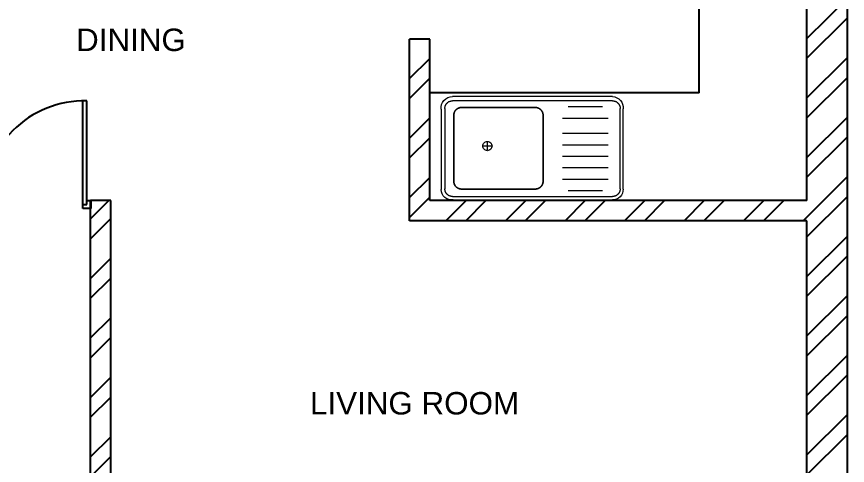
# Model space of a CAD drawing. Header units: inches. Extents: x 6298 to 6638, y 3650 to 4105.
# Drawn here: x 6452.9 to 6637.9, y 3749.5 to 3849.5 of the extents above; entities that cross this region are included whole.
import ezdxf

# ---------------------------------------------------------------- set-up
doc = ezdxf.new("R2010")
doc.units = ezdxf.units.IN
doc.header["$MEASUREMENT"] = 0
doc.layers.add('components', color=9, linetype='Continuous', plot=False)
for name, color, linetype in [('door', 70, 'Continuous'), ('wall', 20, 'Continuous'), ('window', 147, 'Continuous'), ('windwo', 142, 'Continuous')]:
    doc.layers.add(name, color=color, linetype=linetype)
doc.styles.get("Standard").update_dxf_attribs({"font": 'arial.ttf'})

# ---------------------------------------------------------------- blocks, each defined once
blk = doc.blocks.new('121')
for p, q in [((72.05, 349.04), (72.05, 346.04)), ((73.55, 349.04), (72.05, 349.04)), ((73.55, 347.54), (73.55, 349.04)), ((75.05, 347.54), (73.55, 347.54)), ((75.05, 346.04), (75.05, 347.54)), ((72.05, 346.04), (75.05, 346.04))]:
    blk.add_line(p, q)
blk = doc.blocks.new('222')
for p, q in [((235.05, 347.54), (235.05, 386.54)), ((236.55, 347.54), (236.55, 386.54))]:
    blk.add_line(p, q)
blk.add_arc((235.8, 348.29), 38.26, 88.8767, 181.1233)
blk = doc.blocks.new('D1')
at = {"layer": 'door', "yscale": 0.5925925925930716, "zscale": 0.5925925925930716}
for name, p, xscale in [('222', (14602.13, 2693.28), -0.5925925925930716), ('222', (14367.99, 2693.28), 0.5925925925930716), ('121', (14418.36, 2693.28), 0.5925925925930716), ('121', (14551.76, 2693.28), -0.5925925925930716)]:
    blk.add_blockref(name, p, dxfattribs=dict(at, xscale=xscale))
blk = doc.blocks.new('W')
at = {"color": 8, "linetype": 'Continuous', "lineweight": 18}
for p, q in [((1262.91, 1131.73), (1262.91, 1133.88)), ((1261.89, 1132.8), (1264.05, 1132.8))]:
    blk.add_line(p, q, dxfattribs=at)
for points in [[(1233.91, 1143.33, 0), (1233.82, 1143.33, 0), (1233.73, 1143.32, 0), (1233.64, 1143.31, 0), (1233.56, 1143.29, 0), (1233.47, 1143.27, 0), (1233.39, 1143.25, 0), (1233.3, 1143.22, 0), (1233.22, 1143.19, 0), (1233.14, 1143.16, 0), (1233.06, 1143.12, 0), (1232.98, 1143.07, 0), (1232.91, 1143.03, 0), (1232.84, 1142.97, 0), (1232.77, 1142.92, 0), (1232.7, 1142.86, 0), (1232.64, 1142.8, 0), (1232.58, 1142.74, 0), (1232.52, 1142.67, 0), (1232.46, 1142.6, 0), (1232.41, 1142.53, 0), (1232.37, 1142.45, 0), (1232.32, 1142.38, 0), (1232.28, 1142.3, 0), (1232.25, 1142.22, 0), (1232.22, 1142.14, 0), (1232.19, 1142.05, 0), (1232.16, 1141.97, 0), (1232.14, 1141.88, 0), (1232.13, 1141.79, 0), (1232.12, 1141.71, 0), (1232.11, 1141.62, 0), (1232.11, 1141.53, 0)], [(1233.91, 1144.29, 0), (1259.64, 1144.29, 0)], [(1233.91, 1143.33, 0), (1259.64, 1143.33, 0)], [(1259.64, 1144.29, 0), (1271.05, 1144.29, 0)], [(1259.64, 1143.33, 0), (1271.05, 1143.33, 0)], [(1272.84, 1141.53, 0), (1272.84, 1141.62, 0), (1272.84, 1141.71, 0), (1272.83, 1141.79, 0), (1272.81, 1141.88, 0), (1272.79, 1141.97, 0), (1272.77, 1142.05, 0), (1272.74, 1142.14, 0), (1272.71, 1142.22, 0), (1272.67, 1142.3, 0), (1272.63, 1142.38, 0), (1272.59, 1142.45, 0), (1272.54, 1142.53, 0), (1272.49, 1142.6, 0), (1272.44, 1142.67, 0), (1272.38, 1142.74, 0), (1272.32, 1142.8, 0), (1272.25, 1142.86, 0), (1272.19, 1142.92, 0), (1272.12, 1142.97, 0), (1272.05, 1143.03, 0), (1271.97, 1143.07, 0), (1271.89, 1143.12, 0), (1271.82, 1143.16, 0), (1271.73, 1143.19, 0), (1271.65, 1143.22, 0), (1271.57, 1143.25, 0), (1271.48, 1143.27, 0), (1271.4, 1143.29, 0), (1271.31, 1143.31, 0), (1271.22, 1143.32, 0), (1271.14, 1143.33, 0), (1271.05, 1143.33, 0)], [(1231.42, 1122.81, 0), (1231.42, 1141.48, 0)], [(1232.11, 1122.86, 0), (1232.11, 1141.53, 0)], [(1244.18, 1141.96, 0), (1236.23, 1141.96, 0)], [(1272.84, 1141.53, 0), (1272.84, 1122.86, 0)], [(1273.72, 1141.34, 0), (1273.72, 1122.67, 0)], [(1245.54, 1139.29, 0), (1234.87, 1139.29, 0)], [(1245.54, 1135.79, 0), (1234.87, 1135.79, 0)], [(1264.05, 1132.8, 0), (1264.02, 1133.01, 0), (1263.96, 1133.22, 0), (1263.86, 1133.4, 0), (1263.73, 1133.57, 0), (1263.57, 1133.7, 0), (1263.38, 1133.8, 0), (1263.18, 1133.86, 0), (1262.97, 1133.88, 0), (1262.76, 1133.86, 0), (1262.55, 1133.8, 0), (1262.37, 1133.7, 0), (1262.2, 1133.57, 0), (1262.07, 1133.4, 0), (1261.97, 1133.22, 0), (1261.91, 1133.01, 0), (1261.89, 1132.8, 0), (1261.91, 1132.59, 0), (1261.97, 1132.39, 0), (1262.07, 1132.2, 0), (1262.2, 1132.04, 0), (1262.37, 1131.91, 0), (1262.55, 1131.81, 0), (1262.76, 1131.75, 0), (1262.97, 1131.72, 0), (1263.18, 1131.75, 0), (1263.38, 1131.81, 0), (1263.57, 1131.91, 0), (1263.73, 1132.04, 0), (1263.86, 1132.2, 0), (1263.96, 1132.39, 0), (1264.02, 1132.59, 0), (1264.05, 1132.8, 0)], [(1245.54, 1133.12, 0), (1234.87, 1133.12, 0)], [(1245.54, 1130.45, 0), (1234.87, 1130.45, 0)], [(1245.54, 1127.78, 0), (1234.87, 1127.78, 0)], [(1245.54, 1125.1, 0), (1234.87, 1125.1, 0)], [(1232.11, 1122.86, 0), (1232.11, 1122.77, 0), (1232.12, 1122.69, 0), (1232.13, 1122.6, 0), (1232.14, 1122.51, 0), (1232.16, 1122.43, 0), (1232.19, 1122.34, 0), (1232.22, 1122.26, 0), (1232.25, 1122.17, 0), (1232.28, 1122.09, 0), (1232.32, 1122.01, 0), (1232.37, 1121.94, 0), (1232.41, 1121.86, 0), (1232.46, 1121.79, 0), (1232.52, 1121.72, 0), (1232.58, 1121.65, 0), (1232.64, 1121.59, 0), (1232.7, 1121.53, 0), (1232.77, 1121.47, 0), (1232.84, 1121.42, 0), (1232.91, 1121.37, 0), (1232.98, 1121.32, 0), (1233.06, 1121.28, 0), (1233.14, 1121.24, 0), (1233.22, 1121.2, 0), (1233.3, 1121.17, 0), (1233.39, 1121.14, 0), (1233.47, 1121.12, 0), (1233.56, 1121.1, 0), (1233.64, 1121.08, 0), (1233.73, 1121.07, 0), (1233.82, 1121.07, 0), (1233.91, 1121.06, 0)], [(1244.18, 1122.43, 0), (1236.23, 1122.43, 0)], [(1271.05, 1121.06, 0), (1271.14, 1121.07, 0), (1271.22, 1121.07, 0), (1271.31, 1121.08, 0), (1271.4, 1121.1, 0), (1271.48, 1121.12, 0), (1271.57, 1121.14, 0), (1271.65, 1121.17, 0), (1271.73, 1121.2, 0), (1271.82, 1121.24, 0), (1271.89, 1121.28, 0), (1271.97, 1121.32, 0), (1272.05, 1121.37, 0), (1272.12, 1121.42, 0), (1272.19, 1121.47, 0), (1272.25, 1121.53, 0), (1272.32, 1121.59, 0), (1272.38, 1121.65, 0), (1272.44, 1121.72, 0), (1272.49, 1121.79, 0), (1272.54, 1121.86, 0), (1272.59, 1121.94, 0), (1272.63, 1122.01, 0), (1272.67, 1122.09, 0), (1272.71, 1122.17, 0), (1272.74, 1122.26, 0), (1272.77, 1122.34, 0), (1272.79, 1122.43, 0), (1272.81, 1122.51, 0), (1272.83, 1122.6, 0), (1272.84, 1122.69, 0), (1272.84, 1122.77, 0), (1272.84, 1122.86, 0)], [(1259.64, 1121.06, 0), (1233.91, 1121.06, 0)], [(1259.64, 1120.29, 0), (1233.91, 1120.29, 0)], [(1270.89, 1120.29, 0), (1259.48, 1120.29, 0)], [(1271.05, 1121.06, 0), (1259.64, 1121.06, 0)]]:
    blk.add_polyline3d(points, dxfattribs=at)
for centre, radius, start, end in [((1234.01, 1141.69), 2.6, 92.2977, 184.6705), ((1271.08, 1141.63), 2.66, 353.6847, 90.6261), ((1233.92, 1122.78), 2.5, 179.4599, 269.8158), ((1271.27, 1122.71), 2.45, 261.1604, 359.0284)]:
    blk.add_arc(centre, radius, start, end, dxfattribs=at)
for points in [[(1250.28, 1140.89, -5.99), (1250.28, 1140.89), (1250.26, 1140.85), (1250.26, 1140.85, -5.99)], [(1250.3, 1140.93, -5.99), (1250.3, 1140.93), (1250.28, 1140.89), (1250.28, 1140.89, -5.99)], [(1250.33, 1140.96, -5.99), (1250.33, 1140.96), (1250.3, 1140.93), (1250.3, 1140.93, -5.99)], [(1250.35, 1141, -5.99), (1250.35, 1141), (1250.33, 1140.96), (1250.33, 1140.96, -5.99)], [(1250.38, 1141.04, -5.99), (1250.38, 1141.04), (1250.35, 1141), (1250.35, 1141, -5.99)], [(1250.4, 1141.07, -5.99), (1250.4, 1141.07), (1250.38, 1141.04), (1250.38, 1141.04, -5.99)], [(1250.43, 1141.1, -5.99), (1250.43, 1141.1), (1250.4, 1141.07), (1250.4, 1141.07, -5.99)], [(1250.46, 1141.14, -5.99), (1250.46, 1141.14), (1250.43, 1141.1), (1250.43, 1141.1, -5.99)], [(1250.49, 1141.17, -5.99), (1250.49, 1141.17), (1250.46, 1141.14), (1250.46, 1141.14, -5.99)], [(1250.52, 1141.2, -5.99), (1250.52, 1141.2), (1250.49, 1141.17), (1250.49, 1141.17, -5.99)], [(1250.55, 1141.24, -5.99), (1250.55, 1141.24), (1250.52, 1141.2), (1250.52, 1141.2, -5.99)], [(1250.58, 1141.27, -5.99), (1250.58, 1141.27), (1250.55, 1141.24), (1250.55, 1141.24, -5.99)], [(1250.61, 1141.3, -5.99), (1250.61, 1141.3), (1250.58, 1141.27), (1250.58, 1141.27, -5.99)], [(1250.65, 1141.33, -5.99), (1250.65, 1141.33), (1250.61, 1141.3), (1250.61, 1141.3, -5.99)], [(1250.68, 1141.35, -5.99), (1250.68, 1141.35), (1250.65, 1141.33), (1250.65, 1141.33, -5.99)], [(1250.71, 1141.38, -5.99), (1250.71, 1141.38), (1250.68, 1141.35), (1250.68, 1141.35, -5.99)], [(1250.75, 1141.41, -5.99), (1250.75, 1141.41), (1250.71, 1141.38), (1250.71, 1141.38, -5.99)], [(1250.79, 1141.43, -5.99), (1250.79, 1141.43), (1250.75, 1141.41), (1250.75, 1141.41, -5.99)], [(1250.82, 1141.46, -5.99), (1250.82, 1141.46), (1250.79, 1141.43), (1250.79, 1141.43, -5.99)], [(1250.86, 1141.48, -5.99), (1250.86, 1141.48), (1250.82, 1141.46), (1250.82, 1141.46, -5.99)], [(1250.9, 1141.51, -5.99), (1250.9, 1141.51), (1250.86, 1141.48), (1250.86, 1141.48, -5.99)], [(1250.93, 1141.53, -5.99), (1250.93, 1141.53), (1250.9, 1141.51), (1250.9, 1141.51, -5.99)], [(1250.97, 1141.55, -5.99), (1250.97, 1141.55), (1250.93, 1141.53), (1250.93, 1141.53, -5.99)], [(1251.01, 1141.57, -5.99), (1251.01, 1141.57), (1250.97, 1141.55), (1250.97, 1141.55, -5.99)], [(1251.05, 1141.59, -5.99), (1251.05, 1141.59), (1251.01, 1141.57), (1251.01, 1141.57, -5.99)], [(1251.09, 1141.61, -5.99), (1251.09, 1141.61), (1251.05, 1141.59), (1251.05, 1141.59, -5.99)], [(1251.13, 1141.63, -5.99), (1251.13, 1141.63), (1251.09, 1141.61), (1251.09, 1141.61, -5.99)], [(1251.17, 1141.64, -5.99), (1251.17, 1141.64), (1251.13, 1141.63), (1251.13, 1141.63, -5.99)], [(1251.21, 1141.66, -5.99), (1251.21, 1141.66), (1251.17, 1141.64), (1251.17, 1141.64, -5.99)], [(1251.26, 1141.67, -5.99), (1251.26, 1141.67), (1251.21, 1141.66), (1251.21, 1141.66, -5.99)], [(1251.3, 1141.68, -5.99), (1251.3, 1141.68), (1251.26, 1141.67), (1251.26, 1141.67, -5.99)], [(1251.34, 1141.7, -5.99), (1251.34, 1141.7), (1251.3, 1141.68), (1251.3, 1141.68, -5.99)], [(1251.38, 1141.71, -5.99), (1251.38, 1141.71), (1251.34, 1141.7), (1251.34, 1141.7, -5.99)], [(1251.43, 1141.72, -5.99), (1251.43, 1141.72), (1251.38, 1141.71), (1251.38, 1141.71, -5.99)], [(1251.47, 1141.73, -5.99), (1251.47, 1141.73), (1251.43, 1141.72), (1251.43, 1141.72, -5.99)], [(1251.51, 1141.74, -5.99), (1251.51, 1141.74), (1251.47, 1141.73), (1251.47, 1141.73, -5.99)], [(1251.56, 1141.74, -5.99), (1251.56, 1141.74), (1251.51, 1141.74), (1251.51, 1141.74, -5.99)], [(1251.6, 1141.75, -5.99), (1251.6, 1141.75), (1251.56, 1141.74), (1251.56, 1141.74, -5.99)], [(1251.64, 1141.75, -5.99), (1251.64, 1141.75), (1251.6, 1141.75), (1251.6, 1141.75, -5.99)], [(1251.69, 1141.76, -5.99), (1251.69, 1141.76), (1251.64, 1141.75), (1251.64, 1141.75, -5.99)], [(1251.73, 1141.76, -5.99), (1251.73, 1141.76), (1251.69, 1141.76), (1251.69, 1141.76, -5.99)], [(1251.78, 1141.76, -5.99), (1251.78, 1141.76), (1251.73, 1141.76), (1251.73, 1141.76, -5.99)], [(1251.82, 1141.76, -5.99), (1251.82, 1141.76), (1251.78, 1141.76), (1251.78, 1141.76, -5.99)], [(1251.82, 1141.76), (1268.98, 1141.76), (1268.98, 1141.76, -5.99), (1251.82, 1141.76, -5.99)], [(1269.02, 1141.76, -5.99), (1269.02, 1141.76), (1268.98, 1141.76), (1268.98, 1141.76, -5.99)], [(1269.07, 1141.76, -5.99), (1269.07, 1141.76), (1269.02, 1141.76), (1269.02, 1141.76, -5.99)], [(1269.11, 1141.76, -5.99), (1269.11, 1141.76), (1269.07, 1141.76), (1269.07, 1141.76, -5.99)], [(1269.15, 1141.75, -5.99), (1269.15, 1141.75), (1269.11, 1141.76), (1269.11, 1141.76, -5.99)], [(1269.2, 1141.75, -5.99), (1269.2, 1141.75), (1269.15, 1141.75), (1269.15, 1141.75, -5.99)], [(1269.24, 1141.74, -5.99), (1269.24, 1141.74), (1269.2, 1141.75), (1269.2, 1141.75, -5.99)], [(1269.28, 1141.74, -5.99), (1269.28, 1141.74), (1269.24, 1141.74), (1269.24, 1141.74, -5.99)], [(1269.33, 1141.73, -5.99), (1269.33, 1141.73), (1269.28, 1141.74), (1269.28, 1141.74, -5.99)], [(1269.37, 1141.72, -5.99), (1269.37, 1141.72), (1269.33, 1141.73), (1269.33, 1141.73, -5.99)], [(1269.41, 1141.71, -5.99), (1269.41, 1141.71), (1269.37, 1141.72), (1269.37, 1141.72, -5.99)], [(1269.46, 1141.7, -5.99), (1269.46, 1141.7), (1269.41, 1141.71), (1269.41, 1141.71, -5.99)], [(1269.5, 1141.68, -5.99), (1269.5, 1141.68), (1269.46, 1141.7), (1269.46, 1141.7, -5.99)], [(1269.54, 1141.67, -5.99), (1269.54, 1141.67), (1269.5, 1141.68), (1269.5, 1141.68, -5.99)], [(1269.58, 1141.66, -5.99), (1269.58, 1141.66), (1269.54, 1141.67), (1269.54, 1141.67, -5.99)], [(1269.62, 1141.64, -5.99), (1269.62, 1141.64), (1269.58, 1141.66), (1269.58, 1141.66, -5.99)], [(1269.67, 1141.63, -5.99), (1269.67, 1141.63), (1269.62, 1141.64), (1269.62, 1141.64, -5.99)], [(1269.71, 1141.61, -5.99), (1269.71, 1141.61), (1269.67, 1141.63), (1269.67, 1141.63, -5.99)], [(1269.75, 1141.59, -5.99), (1269.75, 1141.59), (1269.71, 1141.61), (1269.71, 1141.61, -5.99)], [(1269.79, 1141.57, -5.99), (1269.79, 1141.57), (1269.75, 1141.59), (1269.75, 1141.59, -5.99)], [(1269.82, 1141.55, -5.99), (1269.82, 1141.55), (1269.79, 1141.57), (1269.79, 1141.57, -5.99)], [(1269.86, 1141.53, -5.99), (1269.86, 1141.53), (1269.82, 1141.55), (1269.82, 1141.55, -5.99)], [(1269.9, 1141.51, -5.99), (1269.9, 1141.51), (1269.86, 1141.53), (1269.86, 1141.53, -5.99)], [(1269.94, 1141.48, -5.99), (1269.94, 1141.48), (1269.9, 1141.51), (1269.9, 1141.51, -5.99)], [(1269.98, 1141.46, -5.99), (1269.98, 1141.46), (1269.94, 1141.48), (1269.94, 1141.48, -5.99)], [(1270.01, 1141.43, -5.99), (1270.01, 1141.43), (1269.98, 1141.46), (1269.98, 1141.46, -5.99)], [(1270.05, 1141.41, -5.99), (1270.05, 1141.41), (1270.01, 1141.43), (1270.01, 1141.43, -5.99)], [(1270.08, 1141.38, -5.99), (1270.08, 1141.38), (1270.05, 1141.41), (1270.05, 1141.41, -5.99)], [(1270.12, 1141.35, -5.99), (1270.12, 1141.35), (1270.08, 1141.38), (1270.08, 1141.38, -5.99)], [(1270.15, 1141.33, -5.99), (1270.15, 1141.33), (1270.12, 1141.35), (1270.12, 1141.35, -5.99)], [(1270.18, 1141.3, -5.99), (1270.18, 1141.3), (1270.15, 1141.33), (1270.15, 1141.33, -5.99)], [(1270.22, 1141.27, -5.99), (1270.22, 1141.27), (1270.18, 1141.3), (1270.18, 1141.3, -5.99)], [(1270.25, 1141.24, -5.99), (1270.25, 1141.24), (1270.22, 1141.27), (1270.22, 1141.27, -5.99)], [(1270.28, 1141.2, -5.99), (1270.28, 1141.2), (1270.25, 1141.24), (1270.25, 1141.24, -5.99)], [(1270.31, 1141.17, -5.99), (1270.31, 1141.17), (1270.28, 1141.2), (1270.28, 1141.2, -5.99)], [(1270.34, 1141.14, -5.99), (1270.34, 1141.14), (1270.31, 1141.17), (1270.31, 1141.17, -5.99)], [(1270.37, 1141.1, -5.99), (1270.37, 1141.1), (1270.34, 1141.14), (1270.34, 1141.14, -5.99)], [(1270.39, 1141.07, -5.99), (1270.39, 1141.07), (1270.37, 1141.1), (1270.37, 1141.1, -5.99)], [(1270.42, 1141.04, -5.99), (1270.42, 1141.04), (1270.39, 1141.07), (1270.39, 1141.07, -5.99)], [(1270.45, 1141, -5.99), (1270.45, 1141), (1270.42, 1141.04), (1270.42, 1141.04, -5.99)], [(1270.47, 1140.96, -5.99), (1270.47, 1140.96), (1270.45, 1141), (1270.45, 1141, -5.99)], [(1270.5, 1140.93, -5.99), (1270.5, 1140.93), (1270.47, 1140.96), (1270.47, 1140.96, -5.99)], [(1270.52, 1140.89, -5.99), (1270.52, 1140.89), (1270.5, 1140.93), (1270.5, 1140.93, -5.99)], [(1270.54, 1140.85, -5.99), (1270.54, 1140.85), (1270.52, 1140.89), (1270.52, 1140.89, -5.99)], [(1250.03, 1140.1, -5.99), (1250.03, 1140.1), (1250.02, 1140.05), (1250.02, 1140.05, -5.99)], [(1250.02, 1140.05, -5.99), (1250.02, 1140.05), (1250.02, 1140.01), (1250.02, 1140.01, -5.99)], [(1250.02, 1140.01, -5.99), (1250.02, 1140.01), (1250.02, 1139.96), (1250.02, 1139.96, -5.99)], [(1250.02, 1139.96), (1250.02, 1124.6), (1250.02, 1124.6, -5.99), (1250.02, 1139.96, -5.99)], [(1250.04, 1140.18, -5.99), (1250.04, 1140.18), (1250.03, 1140.14), (1250.03, 1140.14, -5.99)], [(1250.03, 1140.14, -5.99), (1250.03, 1140.14), (1250.03, 1140.1), (1250.03, 1140.1, -5.99)], [(1250.05, 1140.27, -5.99), (1250.05, 1140.27), (1250.04, 1140.23), (1250.04, 1140.23, -5.99)], [(1250.04, 1140.23, -5.99), (1250.04, 1140.23), (1250.04, 1140.18), (1250.04, 1140.18, -5.99)], [(1250.06, 1140.31, -5.99), (1250.06, 1140.31), (1250.05, 1140.27), (1250.05, 1140.27, -5.99)], [(1250.07, 1140.36, -5.99), (1250.07, 1140.36), (1250.06, 1140.31), (1250.06, 1140.31, -5.99)], [(1250.08, 1140.4, -5.99), (1250.08, 1140.4), (1250.07, 1140.36), (1250.07, 1140.36, -5.99)], [(1250.09, 1140.44, -5.99), (1250.09, 1140.44), (1250.08, 1140.4), (1250.08, 1140.4, -5.99)], [(1250.1, 1140.49, -5.99), (1250.1, 1140.49), (1250.09, 1140.44), (1250.09, 1140.44, -5.99)], [(1250.11, 1140.53, -5.99), (1250.11, 1140.53), (1250.1, 1140.49), (1250.1, 1140.49, -5.99)], [(1250.13, 1140.57, -5.99), (1250.13, 1140.57), (1250.11, 1140.53), (1250.11, 1140.53, -5.99)], [(1250.14, 1140.61, -5.99), (1250.14, 1140.61), (1250.13, 1140.57), (1250.13, 1140.57, -5.99)], [(1250.16, 1140.65, -5.99), (1250.16, 1140.65), (1250.14, 1140.61), (1250.14, 1140.61, -5.99)], [(1250.18, 1140.69, -5.99), (1250.18, 1140.69), (1250.16, 1140.65), (1250.16, 1140.65, -5.99)], [(1250.19, 1140.73, -5.99), (1250.19, 1140.73), (1250.18, 1140.69), (1250.18, 1140.69, -5.99)], [(1250.21, 1140.77, -5.99), (1250.21, 1140.77), (1250.19, 1140.73), (1250.19, 1140.73, -5.99)], [(1250.23, 1140.81, -5.99), (1250.23, 1140.81), (1250.21, 1140.77), (1250.21, 1140.77, -5.99)], [(1250.26, 1140.85, -5.99), (1250.26, 1140.85), (1250.23, 1140.81), (1250.23, 1140.81, -5.99)], [(1270.56, 1140.81, -5.99), (1270.56, 1140.81), (1270.54, 1140.85), (1270.54, 1140.85, -5.99)], [(1270.58, 1140.77, -5.99), (1270.58, 1140.77), (1270.56, 1140.81), (1270.56, 1140.81, -5.99)], [(1270.6, 1140.73, -5.99), (1270.6, 1140.73), (1270.58, 1140.77), (1270.58, 1140.77, -5.99)], [(1270.62, 1140.69, -5.99), (1270.62, 1140.69), (1270.6, 1140.73), (1270.6, 1140.73, -5.99)], [(1270.64, 1140.65, -5.99), (1270.64, 1140.65), (1270.62, 1140.69), (1270.62, 1140.69, -5.99)], [(1270.65, 1140.61, -5.99), (1270.65, 1140.61), (1270.64, 1140.65), (1270.64, 1140.65, -5.99)], [(1270.67, 1140.57, -5.99), (1270.67, 1140.57), (1270.65, 1140.61), (1270.65, 1140.61, -5.99)], [(1270.68, 1140.53, -5.99), (1270.68, 1140.53), (1270.67, 1140.57), (1270.67, 1140.57, -5.99)], [(1270.7, 1140.49, -5.99), (1270.7, 1140.49), (1270.68, 1140.53), (1270.68, 1140.53, -5.99)], [(1270.71, 1140.44, -5.99), (1270.71, 1140.44), (1270.7, 1140.49), (1270.7, 1140.49, -5.99)], [(1270.72, 1140.4, -5.99), (1270.72, 1140.4), (1270.71, 1140.44), (1270.71, 1140.44, -5.99)], [(1270.73, 1140.36, -5.99), (1270.73, 1140.36), (1270.72, 1140.4), (1270.72, 1140.4, -5.99)], [(1270.74, 1140.31, -5.99), (1270.74, 1140.31), (1270.73, 1140.36), (1270.73, 1140.36, -5.99)], [(1270.75, 1140.27, -5.99), (1270.75, 1140.27), (1270.74, 1140.31), (1270.74, 1140.31, -5.99)], [(1270.76, 1140.23, -5.99), (1270.76, 1140.23), (1270.75, 1140.27), (1270.75, 1140.27, -5.99)], [(1270.76, 1140.18, -5.99), (1270.76, 1140.18), (1270.76, 1140.23), (1270.76, 1140.23, -5.99)], [(1270.77, 1140.14, -5.99), (1270.77, 1140.14), (1270.76, 1140.18), (1270.76, 1140.18, -5.99)], [(1270.77, 1140.1, -5.99), (1270.77, 1140.1), (1270.77, 1140.14), (1270.77, 1140.14, -5.99)], [(1270.77, 1140.05, -5.99), (1270.77, 1140.05), (1270.77, 1140.1), (1270.77, 1140.1, -5.99)], [(1270.77, 1140.01, -5.99), (1270.77, 1140.01), (1270.77, 1140.05), (1270.77, 1140.05, -5.99)], [(1270.78, 1139.96, -5.99), (1270.78, 1139.96), (1270.77, 1140.01), (1270.77, 1140.01, -5.99)], [(1270.78, 1139.96), (1270.78, 1124.6), (1270.78, 1124.6, -5.99), (1270.78, 1139.96, -5.99)], [(1250.02, 1124.6, -5.99), (1250.02, 1124.6), (1250.02, 1124.56), (1250.02, 1124.56, -5.99)], [(1250.02, 1124.56, -5.99), (1250.02, 1124.56), (1250.02, 1124.52), (1250.02, 1124.52, -5.99)], [(1250.02, 1124.52, -5.99), (1250.02, 1124.52), (1250.03, 1124.47), (1250.03, 1124.47, -5.99)], [(1250.03, 1124.47, -5.99), (1250.03, 1124.47), (1250.03, 1124.43), (1250.03, 1124.43, -5.99)], [(1250.03, 1124.43, -5.99), (1250.03, 1124.43), (1250.04, 1124.38), (1250.04, 1124.38, -5.99)], [(1250.04, 1124.38, -5.99), (1250.04, 1124.38), (1250.04, 1124.34), (1250.04, 1124.34, -5.99)], [(1250.04, 1124.34, -5.99), (1250.04, 1124.34), (1250.05, 1124.3), (1250.05, 1124.3, -5.99)], [(1250.05, 1124.3, -5.99), (1250.05, 1124.3), (1250.06, 1124.25), (1250.06, 1124.25, -5.99)], [(1250.06, 1124.25, -5.99), (1250.06, 1124.25), (1250.07, 1124.21), (1250.07, 1124.21, -5.99)], [(1250.07, 1124.21, -5.99), (1250.07, 1124.21), (1250.08, 1124.17), (1250.08, 1124.17, -5.99)], [(1250.08, 1124.17, -5.99), (1250.08, 1124.17), (1250.09, 1124.12), (1250.09, 1124.12, -5.99)], [(1250.09, 1124.12, -5.99), (1250.09, 1124.12), (1250.1, 1124.08), (1250.1, 1124.08, -5.99)], [(1250.1, 1124.08, -5.99), (1250.1, 1124.08), (1250.11, 1124.04), (1250.11, 1124.04, -5.99)], [(1250.11, 1124.04, -5.99), (1250.11, 1124.04), (1250.13, 1124), (1250.13, 1124, -5.99)], [(1250.13, 1124, -5.99), (1250.13, 1124), (1250.14, 1123.96), (1250.14, 1123.96, -5.99)], [(1250.14, 1123.96, -5.99), (1250.14, 1123.96), (1250.16, 1123.92), (1250.16, 1123.92, -5.99)], [(1250.16, 1123.92, -5.99), (1250.16, 1123.92), (1250.18, 1123.88), (1250.18, 1123.88, -5.99)], [(1250.18, 1123.88, -5.99), (1250.18, 1123.88), (1250.19, 1123.84), (1250.19, 1123.84, -5.99)], [(1250.19, 1123.84, -5.99), (1250.19, 1123.84), (1250.21, 1123.8), (1250.21, 1123.8, -5.99)], [(1250.21, 1123.8, -5.99), (1250.21, 1123.8), (1250.23, 1123.76), (1250.23, 1123.76, -5.99)], [(1250.23, 1123.76, -5.99), (1250.23, 1123.76), (1250.26, 1123.72), (1250.26, 1123.72, -5.99)], [(1250.26, 1123.72, -5.99), (1250.26, 1123.72), (1250.28, 1123.68), (1250.28, 1123.68, -5.99)], [(1250.28, 1123.68, -5.99), (1250.28, 1123.68), (1250.3, 1123.64), (1250.3, 1123.64, -5.99)], [(1250.3, 1123.64, -5.99), (1250.3, 1123.64), (1250.33, 1123.61), (1250.33, 1123.61, -5.99)], [(1250.33, 1123.61, -5.99), (1250.33, 1123.61), (1250.35, 1123.57), (1250.35, 1123.57, -5.99)], [(1250.35, 1123.57, -5.99), (1250.35, 1123.57), (1250.38, 1123.53), (1250.38, 1123.53, -5.99)], [(1250.38, 1123.53, -5.99), (1250.38, 1123.53), (1250.4, 1123.5), (1250.4, 1123.5, -5.99)], [(1270.39, 1123.5, -5.99), (1270.39, 1123.5), (1270.42, 1123.53), (1270.42, 1123.53, -5.99)], [(1270.42, 1123.53, -5.99), (1270.42, 1123.53), (1270.45, 1123.57), (1270.45, 1123.57, -5.99)], [(1270.45, 1123.57, -5.99), (1270.45, 1123.57), (1270.47, 1123.61), (1270.47, 1123.61, -5.99)], [(1270.47, 1123.61, -5.99), (1270.47, 1123.61), (1270.5, 1123.64), (1270.5, 1123.64, -5.99)], [(1270.5, 1123.64, -5.99), (1270.5, 1123.64), (1270.52, 1123.68), (1270.52, 1123.68, -5.99)], [(1270.52, 1123.68, -5.99), (1270.52, 1123.68), (1270.54, 1123.72), (1270.54, 1123.72, -5.99)], [(1270.54, 1123.72, -5.99), (1270.54, 1123.72), (1270.56, 1123.76), (1270.56, 1123.76, -5.99)], [(1270.56, 1123.76, -5.99), (1270.56, 1123.76), (1270.58, 1123.8), (1270.58, 1123.8, -5.99)], [(1270.58, 1123.8, -5.99), (1270.58, 1123.8), (1270.6, 1123.84), (1270.6, 1123.84, -5.99)], [(1270.6, 1123.84, -5.99), (1270.6, 1123.84), (1270.62, 1123.88), (1270.62, 1123.88, -5.99)], [(1270.62, 1123.88, -5.99), (1270.62, 1123.88), (1270.64, 1123.92), (1270.64, 1123.92, -5.99)], [(1270.64, 1123.92, -5.99), (1270.64, 1123.92), (1270.65, 1123.96), (1270.65, 1123.96, -5.99)], [(1270.65, 1123.96, -5.99), (1270.65, 1123.96), (1270.67, 1124), (1270.67, 1124, -5.99)], [(1270.67, 1124, -5.99), (1270.67, 1124), (1270.68, 1124.04), (1270.68, 1124.04, -5.99)], [(1270.68, 1124.04, -5.99), (1270.68, 1124.04), (1270.7, 1124.08), (1270.7, 1124.08, -5.99)], [(1270.7, 1124.08, -5.99), (1270.7, 1124.08), (1270.71, 1124.12), (1270.71, 1124.12, -5.99)], [(1270.71, 1124.12, -5.99), (1270.71, 1124.12), (1270.72, 1124.17), (1270.72, 1124.17, -5.99)], [(1270.72, 1124.17, -5.99), (1270.72, 1124.17), (1270.73, 1124.21), (1270.73, 1124.21, -5.99)], [(1270.73, 1124.21, -5.99), (1270.73, 1124.21), (1270.74, 1124.25), (1270.74, 1124.25, -5.99)], [(1270.74, 1124.25, -5.99), (1270.74, 1124.25), (1270.75, 1124.3), (1270.75, 1124.3, -5.99)], [(1270.75, 1124.3, -5.99), (1270.75, 1124.3), (1270.76, 1124.34), (1270.76, 1124.34, -5.99)], [(1270.76, 1124.38, -5.99), (1270.76, 1124.38), (1270.77, 1124.43), (1270.77, 1124.43, -5.99)], [(1270.76, 1124.34, -5.99), (1270.76, 1124.34), (1270.76, 1124.38), (1270.76, 1124.38, -5.99)], [(1270.77, 1124.56, -5.99), (1270.77, 1124.56), (1270.78, 1124.6), (1270.78, 1124.6, -5.99)], [(1270.77, 1124.52, -5.99), (1270.77, 1124.52), (1270.77, 1124.56), (1270.77, 1124.56, -5.99)], [(1270.77, 1124.47, -5.99), (1270.77, 1124.47), (1270.77, 1124.52), (1270.77, 1124.52, -5.99)], [(1270.77, 1124.43, -5.99), (1270.77, 1124.43), (1270.77, 1124.47), (1270.77, 1124.47, -5.99)], [(1250.4, 1123.5, -5.99), (1250.4, 1123.5), (1250.43, 1123.46), (1250.43, 1123.46, -5.99)], [(1250.43, 1123.46, -5.99), (1250.43, 1123.46), (1250.46, 1123.43), (1250.46, 1123.43, -5.99)], [(1250.46, 1123.43, -5.99), (1250.46, 1123.43), (1250.49, 1123.4), (1250.49, 1123.4, -5.99)], [(1250.49, 1123.4, -5.99), (1250.49, 1123.4), (1250.52, 1123.36), (1250.52, 1123.36, -5.99)], [(1250.52, 1123.36, -5.99), (1250.52, 1123.36), (1250.55, 1123.33), (1250.55, 1123.33, -5.99)], [(1250.55, 1123.33, -5.99), (1250.55, 1123.33), (1250.58, 1123.3), (1250.58, 1123.3, -5.99)], [(1250.58, 1123.3, -5.99), (1250.58, 1123.3), (1250.61, 1123.27), (1250.61, 1123.27, -5.99)], [(1250.61, 1123.27, -5.99), (1250.61, 1123.27), (1250.65, 1123.24), (1250.65, 1123.24, -5.99)], [(1250.65, 1123.24, -5.99), (1250.65, 1123.24), (1250.68, 1123.21), (1250.68, 1123.21, -5.99)], [(1250.68, 1123.21, -5.99), (1250.68, 1123.21), (1250.71, 1123.19), (1250.71, 1123.19, -5.99)], [(1250.71, 1123.19, -5.99), (1250.71, 1123.19), (1250.75, 1123.16), (1250.75, 1123.16, -5.99)], [(1250.75, 1123.16, -5.99), (1250.75, 1123.16), (1250.79, 1123.13), (1250.79, 1123.13, -5.99)], [(1250.79, 1123.13, -5.99), (1250.79, 1123.13), (1250.82, 1123.11), (1250.82, 1123.11, -5.99)], [(1250.82, 1123.11, -5.99), (1250.82, 1123.11), (1250.86, 1123.09), (1250.86, 1123.09, -5.99)], [(1250.86, 1123.09, -5.99), (1250.86, 1123.09), (1250.9, 1123.06), (1250.9, 1123.06, -5.99)], [(1250.9, 1123.06, -5.99), (1250.9, 1123.06), (1250.93, 1123.04), (1250.93, 1123.04, -5.99)], [(1250.93, 1123.04, -5.99), (1250.93, 1123.04), (1250.97, 1123.02), (1250.97, 1123.02, -5.99)], [(1250.97, 1123.02, -5.99), (1250.97, 1123.02), (1251.01, 1123), (1251.01, 1123, -5.99)], [(1251.01, 1123, -5.99), (1251.01, 1123), (1251.05, 1122.98), (1251.05, 1122.98, -5.99)], [(1251.05, 1122.98, -5.99), (1251.05, 1122.98), (1251.09, 1122.96), (1251.09, 1122.96, -5.99)], [(1251.09, 1122.96, -5.99), (1251.09, 1122.96), (1251.13, 1122.94), (1251.13, 1122.94, -5.99)], [(1251.13, 1122.94, -5.99), (1251.13, 1122.94), (1251.17, 1122.93), (1251.17, 1122.93, -5.99)], [(1251.17, 1122.93, -5.99), (1251.17, 1122.93), (1251.21, 1122.91), (1251.21, 1122.91, -5.99)], [(1251.21, 1122.91, -5.99), (1251.21, 1122.91), (1251.26, 1122.9), (1251.26, 1122.9, -5.99)], [(1251.26, 1122.9, -5.99), (1251.26, 1122.9), (1251.3, 1122.88), (1251.3, 1122.88, -5.99)], [(1251.3, 1122.88, -5.99), (1251.3, 1122.88), (1251.34, 1122.87), (1251.34, 1122.87, -5.99)], [(1251.34, 1122.87, -5.99), (1251.34, 1122.87), (1251.38, 1122.86), (1251.38, 1122.86, -5.99)], [(1251.38, 1122.86, -5.99), (1251.38, 1122.86), (1251.43, 1122.85), (1251.43, 1122.85, -5.99)], [(1251.43, 1122.85, -5.99), (1251.43, 1122.85), (1251.47, 1122.84), (1251.47, 1122.84, -5.99)], [(1251.47, 1122.84, -5.99), (1251.47, 1122.84), (1251.51, 1122.83), (1251.51, 1122.83, -5.99)], [(1251.51, 1122.83, -5.99), (1251.51, 1122.83), (1251.56, 1122.83), (1251.56, 1122.83, -5.99)], [(1251.56, 1122.83, -5.99), (1251.56, 1122.83), (1251.6, 1122.82), (1251.6, 1122.82, -5.99)], [(1251.6, 1122.82, -5.99), (1251.6, 1122.82), (1251.64, 1122.81), (1251.64, 1122.81, -5.99)], [(1251.64, 1122.81, -5.99), (1251.64, 1122.81), (1251.69, 1122.81), (1251.69, 1122.81, -5.99)], [(1251.69, 1122.81, -5.99), (1251.69, 1122.81), (1251.73, 1122.81), (1251.73, 1122.81, -5.99)], [(1251.73, 1122.81, -5.99), (1251.73, 1122.81), (1251.78, 1122.81), (1251.78, 1122.81, -5.99)], [(1251.78, 1122.81, -5.99), (1251.78, 1122.81), (1251.82, 1122.81), (1251.82, 1122.81, -5.99)], [(1251.82, 1122.81), (1268.98, 1122.81), (1268.98, 1122.81, -5.99), (1251.82, 1122.81, -5.99)], [(1268.98, 1122.81, -5.99), (1268.98, 1122.81), (1269.02, 1122.81), (1269.02, 1122.81, -5.99)], [(1269.02, 1122.81, -5.99), (1269.02, 1122.81), (1269.07, 1122.81), (1269.07, 1122.81, -5.99)], [(1269.07, 1122.81, -5.99), (1269.07, 1122.81), (1269.11, 1122.81), (1269.11, 1122.81, -5.99)], [(1269.11, 1122.81, -5.99), (1269.11, 1122.81), (1269.15, 1122.81), (1269.15, 1122.81, -5.99)], [(1269.15, 1122.81, -5.99), (1269.15, 1122.81), (1269.2, 1122.82), (1269.2, 1122.82, -5.99)], [(1269.2, 1122.82, -5.99), (1269.2, 1122.82), (1269.24, 1122.83), (1269.24, 1122.83, -5.99)], [(1269.24, 1122.83, -5.99), (1269.24, 1122.83), (1269.28, 1122.83), (1269.28, 1122.83, -5.99)], [(1269.28, 1122.83, -5.99), (1269.28, 1122.83), (1269.33, 1122.84), (1269.33, 1122.84, -5.99)], [(1269.33, 1122.84, -5.99), (1269.33, 1122.84), (1269.37, 1122.85), (1269.37, 1122.85, -5.99)], [(1269.37, 1122.85, -5.99), (1269.37, 1122.85), (1269.41, 1122.86), (1269.41, 1122.86, -5.99)], [(1269.41, 1122.86, -5.99), (1269.41, 1122.86), (1269.46, 1122.87), (1269.46, 1122.87, -5.99)], [(1269.46, 1122.87, -5.99), (1269.46, 1122.87), (1269.5, 1122.88), (1269.5, 1122.88, -5.99)], [(1269.5, 1122.88, -5.99), (1269.5, 1122.88), (1269.54, 1122.9), (1269.54, 1122.9, -5.99)], [(1269.54, 1122.9, -5.99), (1269.54, 1122.9), (1269.58, 1122.91), (1269.58, 1122.91, -5.99)], [(1269.58, 1122.91, -5.99), (1269.58, 1122.91), (1269.62, 1122.93), (1269.62, 1122.93, -5.99)], [(1269.62, 1122.93, -5.99), (1269.62, 1122.93), (1269.67, 1122.94), (1269.67, 1122.94, -5.99)], [(1269.67, 1122.94, -5.99), (1269.67, 1122.94), (1269.71, 1122.96), (1269.71, 1122.96, -5.99)], [(1269.71, 1122.96, -5.99), (1269.71, 1122.96), (1269.75, 1122.98), (1269.75, 1122.98, -5.99)], [(1269.75, 1122.98, -5.99), (1269.75, 1122.98), (1269.79, 1123), (1269.79, 1123, -5.99)], [(1269.79, 1123, -5.99), (1269.79, 1123), (1269.82, 1123.02), (1269.82, 1123.02, -5.99)], [(1269.82, 1123.02, -5.99), (1269.82, 1123.02), (1269.86, 1123.04), (1269.86, 1123.04, -5.99)], [(1269.86, 1123.04, -5.99), (1269.86, 1123.04), (1269.9, 1123.06), (1269.9, 1123.06, -5.99)], [(1269.9, 1123.06, -5.99), (1269.9, 1123.06), (1269.94, 1123.09), (1269.94, 1123.09, -5.99)], [(1269.94, 1123.09, -5.99), (1269.94, 1123.09), (1269.98, 1123.11), (1269.98, 1123.11, -5.99)], [(1269.98, 1123.11, -5.99), (1269.98, 1123.11), (1270.01, 1123.13), (1270.01, 1123.13, -5.99)], [(1270.01, 1123.13, -5.99), (1270.01, 1123.13), (1270.05, 1123.16), (1270.05, 1123.16, -5.99)], [(1270.05, 1123.16, -5.99), (1270.05, 1123.16), (1270.08, 1123.19), (1270.08, 1123.19, -5.99)], [(1270.08, 1123.19, -5.99), (1270.08, 1123.19), (1270.12, 1123.21), (1270.12, 1123.21, -5.99)], [(1270.12, 1123.21, -5.99), (1270.12, 1123.21), (1270.15, 1123.24), (1270.15, 1123.24, -5.99)], [(1270.15, 1123.24, -5.99), (1270.15, 1123.24), (1270.18, 1123.27), (1270.18, 1123.27, -5.99)], [(1270.18, 1123.27, -5.99), (1270.18, 1123.27), (1270.22, 1123.3), (1270.22, 1123.3, -5.99)], [(1270.22, 1123.3, -5.99), (1270.22, 1123.3), (1270.25, 1123.33), (1270.25, 1123.33, -5.99)], [(1270.25, 1123.33, -5.99), (1270.25, 1123.33), (1270.28, 1123.36), (1270.28, 1123.36, -5.99)], [(1270.28, 1123.36, -5.99), (1270.28, 1123.36), (1270.31, 1123.4), (1270.31, 1123.4, -5.99)], [(1270.31, 1123.4, -5.99), (1270.31, 1123.4), (1270.34, 1123.43), (1270.34, 1123.43, -5.99)], [(1270.34, 1123.43, -5.99), (1270.34, 1123.43), (1270.37, 1123.46), (1270.37, 1123.46, -5.99)], [(1270.37, 1123.46, -5.99), (1270.37, 1123.46), (1270.39, 1123.5), (1270.39, 1123.5, -5.99)]]:
    blk.add_3dface(points, dxfattribs=at)

msp = doc.modelspace()

# ---------------------------------------------------------------- hatches: boundary and pattern name
at = {"layer": 'window', "true_color": 0xffffff}
h = msp.add_hatch(dxfattribs=at)
h.set_pattern_fill('ANSI32', scale=25)
h.paths.add_polyline_path([(6637.91, 4081.55), (6323.91, 4081.55), (6323.91, 3649.55), (6332.91, 3649.55), (6332.91, 3804.05), (6344.91, 3804.05), (6344.91, 3808.55), (6332.91, 3808.55), (6332.91, 3936.55), (6354.91, 3936.55), (6354.91, 3941.05), (6332.91, 3941.05), (6332.91, 4020.05), (6384.91, 4020.05), (6384.91, 3936.55), (6455.41, 3936.55), (6455.41, 3941.05), (6389.41, 3941.05), (6389.41, 4024.55), (6332.91, 4024.55), (6332.91, 4072.55), (6384.91, 4072.55), (6384.91, 4054.55), (6389.41, 4054.55), (6389.41, 4072.55), (6497.41, 4072.55), (6497.41, 3936.55), (6501.91, 3936.55), (6501.91, 4072.55), (6628.91, 4072.55), (6628.91, 3941.05), (6540.41, 3941.05), (6540.41, 3912.55), (6544.91, 3912.55), (6544.91, 3936.55), (6628.91, 3936.55), (6628.91, 3808.55), (6544.91, 3808.55), (6544.91, 3844.55), (6540.41, 3844.55), (6540.41, 3804.05), (6628.91, 3804.05), (6628.91, 3658.55), (6473.88, 3658.55), (6473.88, 3687.21), (6469.38, 3687.21), (6469.38, 3658.55), (6452.91, 3658.55), (6452.91, 3649.55), (6637.91, 3649.55)])
h.paths.add_polyline_path([(6397.41, 3873.05), (6332.91, 3873.05), (6332.91, 3868.55), (6392.91, 3868.55), (6392.91, 3862.55), (6397.41, 3862.55)], flags=17)
h.paths.add_polyline_path([(6421.41, 3808.55), (6404.91, 3808.55), (6404.91, 3804.05), (6416.91, 3804.05), (6416.91, 3678.05), (6421.41, 3678.05)], flags=17)
h.paths.add_polyline_path([(6473.88, 3808.55), (6469.38, 3808.55), (6469.38, 3747.21), (6473.88, 3747.21)], flags=17)

# ---------------------------------------------------------------- linework, layer by layer
at = {"layer": 'wall'}
for p, q in [((6637.91, 3649.55), (6637.91, 4081.55)), ((6604.91, 3832.55), (6604.91, 3936.55)), ((6628.91, 3808.55), (6628.91, 3936.55)), ((6540.41, 3804.05), (6540.41, 3844.55)), ((6544.91, 3844.55), (6540.41, 3844.55)), ((6544.91, 3808.55), (6544.91, 3844.55)), ((6604.91, 3832.55), (6544.91, 3832.55)), ((6469.38, 3658.55), (6469.38, 3808.55)), ((6473.88, 3808.55), (6469.38, 3808.55)), ((6473.88, 3658.55), (6473.88, 3808.55)), ((6628.91, 3808.55), (6544.91, 3808.55)), ((6628.91, 3804.05), (6540.41, 3804.05)), ((6628.91, 3658.55), (6628.91, 3804.05))]:
    msp.add_line(p, q, dxfattribs=at)

# ---------------------------------------------------------------- block references
at = {"layer": 'components', "xscale": -0.9583333333333334, "yscale": 0.9583333333333334, "zscale": 0.9583333333333334}
msp.add_blockref('W', (7768.08, 2735.1), dxfattribs=at)
at = {"layer": 'windwo'}
msp.add_blockref('D1', (-8039.65, 908.43), dxfattribs=at)

# ---------------------------------------------------------------- texts
at = {"layer": 'door', "color": 6, "ltscale": 50, "char_height": 6, "width": 141.6168, "attachment_point": 3}
for s, insert in [('{\\fArial CYR|b0|i0|c0|p34;\\H0.83333x;DINING}', (6490.59, 3846.87)), ('{\\fArial CYR|b0|i0|c0|p34;\\H0.83333x;LIVING ROOM}', (6564.8, 3765.89))]:
    msp.add_mtext(s, dxfattribs=dict(at, insert=insert))

doc.saveas('drawing.dxf')
